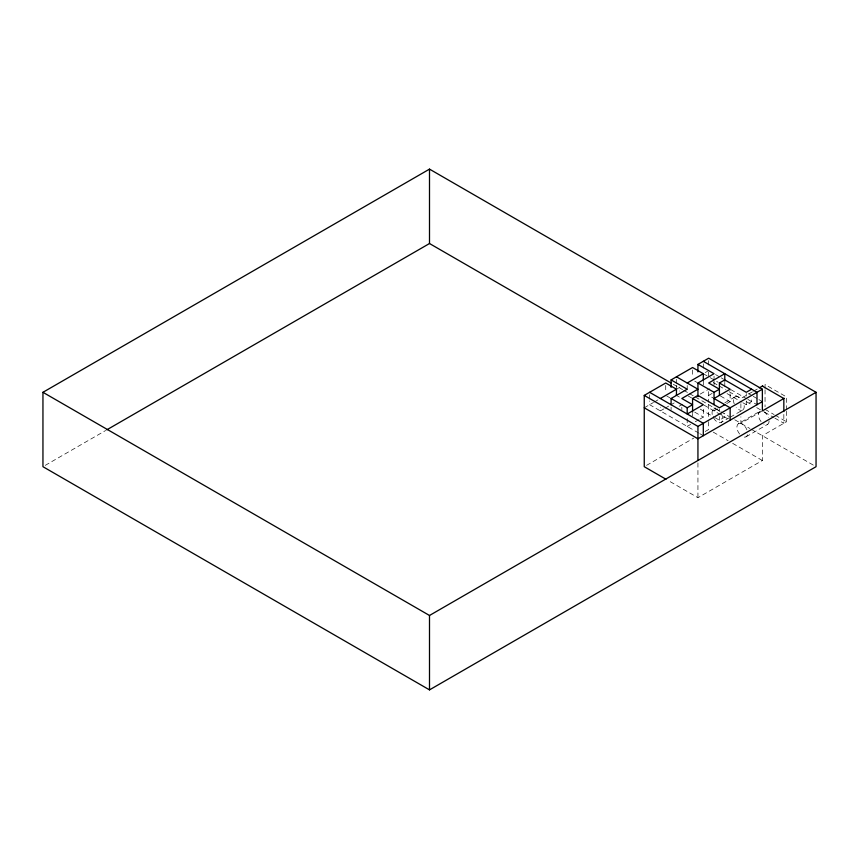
<?xml version="1.0" encoding="UTF-8"?>
<svg xmlns="http://www.w3.org/2000/svg" width="859" height="859" viewBox="0 0 859 859"><rect width="100%" height="100%" fill="white"/><g stroke="black" fill="none" stroke-linecap="round" stroke-linejoin="round"><path stroke-width="0.64" stroke-dasharray="4.29 3.22" d="M45.269 465.353L105.636 430.509M644.25 407.8L653.452 402.484M654.225 402.044L659.207 399.167M679.909 387.216L676.462 389.202L679.684 391.06M705.228 372.602L707.601 371.228M663.803 408.905L660.356 410.903L660.356 407.187M664.963 408.25L669.558 405.588M670.707 404.922L674.165 402.935M679.147 406.253L682.594 404.256M700.235 394.077L709.437 388.762M712.122 393.411L708.675 395.408L712.97 397.889M713.614 409.281L715.869 407.971M724.91 402.753L735.089 396.879M690.647 424.41L687.2 426.397L687.2 416.486M695.253 421.748L698.7 419.761M699.86 419.095L703.306 417.098L703.306 407.187M717.49 408.905L714.044 410.903L714.044 407.187M726.703 403.59L730.15 401.604L730.15 390.448M752.387 391.865L740.887 398.501L727.079 390.534M753.547 391.199L758.143 388.536M714.892 417.592L719.413 420.201L724.781 417.098L724.781 413.383M742.863 402.742L746.256 404.707L751.625 401.604L751.625 397.889M646.548 465.363L693.718 438.133M705.228 431.497L708.675 429.5L708.675 419.063M713.614 418.043A7.591 4.381 60 0 0 721.206 422.424L729.119 417.861M730.247 417.206L742.681 410.033A7.591 4.381 60 0 0 743.529 403.043M739.588 434.031A7.591 4.381 60 0 1 738.482 423.637L759.957 411.236M761.6 411.343L740.887 423.304L740.887 416.776M746.074 436.791L767.549 424.389M786.522 411.311L786.522 421.748L762.362 435.696L762.362 460.499L697.938 497.694L668.238 480.546M715.526 374.567L720.1 377.198M721.238 377.863L723.525 379.184M748.651 393.69L752.087 395.666M753.225 396.332L757.788 398.963M758.937 399.628L762.362 401.604M703.306 373.708L709.019 377.004M710.157 377.659L718.156 382.276M730.719 389.535L746.718 398.769M747.856 399.424L756.994 404.707M765.047 409.356L774.088 414.575M775.215 415.23L786.522 421.748M713.281 382.566L717.877 385.219M719.026 385.884L725.93 389.868M746.535 401.765L752.194 405.029M756.715 407.638L761.235 410.248M764.628 412.213L773.669 417.431M774.797 418.075L783.837 423.304L783.837 412.857M727.047 393.605L741.736 402.087M694.716 381.149L696.864 382.384M720.486 396.02L730.15 401.604M673.273 384.263L682.561 389.621M683.721 390.297L688.36 392.971M689.519 393.647L694.169 396.321M695.328 396.998L720.175 411.343M720.862 411.74L729.388 416.658M734.789 419.783L749.928 428.523M751.045 429.167L813.731 465.353M688.317 396.053L691.678 397.985M703.972 405.094L730.15 420.201M675.7 394.957L680.296 397.62M700.203 409.109L713.765 416.937M666.799 396.02L670.02 397.889M694.716 412.137L703.306 417.098M713.249 432.141L728.099 440.71M732.663 443.351L762.362 460.499M698.732 433.065L649.619 404.707L649.619 400.981M699.86 433.709L703.306 435.696M786.522 410.001L786.522 396.955L765.047 384.553L765.047 388.472M765.047 389.771L765.047 406.747M746.256 393.54L746.256 396.02M746.256 400.981L746.256 404.707M740.887 403.719L740.887 411.558M724.781 382.384L724.781 387.345M719.413 409.045L719.413 411.525M719.413 416.486L719.413 420.201M714.044 376.188L714.044 379.903M714.044 381.149L714.044 384.864M708.675 360.683L708.675 365.644M708.675 371.936L708.675 377.251M708.675 391.65L708.675 402.098M708.675 404.707L708.675 417.753M703.306 363.786L703.306 368.747M703.306 381.149L703.306 384.864M697.938 462.894L697.938 497.694M692.569 369.982L692.569 377.423M692.569 413.383L692.569 415.863M687.2 385.487L687.2 392.928M681.831 407.187L681.831 409.657M676.462 379.281L676.462 384.241M676.462 385.487L676.462 387.967M671.094 407.187L671.094 409.657M665.725 385.487L665.725 392.928M649.619 394.786L649.619 399.746M769.116 420.91A7.591 4.381 60 0 1 763.748 424.013M761.063 421.629A7.591 4.381 60 0 1 761.063 410.892M763.748 411.611A7.591 4.381 60 0 1 768.397 417.399M747.459 434.804A7.591 4.381 60 0 1 743.669 437.006M738.482 423.637A7.591 4.381 60 0 1 746.922 429.801M742.681 410.033A7.591 4.381 60 0 1 736.195 407.273M734.23 403.87A7.591 4.381 60 0 1 734.617 397.223A7.591 4.381 60 0 1 740.275 398.265M721.206 413.662A7.591 4.381 60 0 1 721.206 422.424M712.218 414.457A7.591 4.381 60 0 1 714.14 409.045A7.591 4.381 60 0 1 720.089 412.03"/><path stroke-width="1.29" d="M42.95 392.305L429.5 169.126L816.05 392.305L816.05 466.695L429.5 689.874L42.95 466.695L42.95 392.305L429.5 615.474L816.05 392.305M106.795 429.833L429.5 243.526L670.943 382.921M665.95 479.225L644.25 466.695L644.25 395.408L665.725 383.007L676.462 389.202L676.462 395.408M671.094 387.345L671.094 379.903L692.569 367.512L703.306 373.708L703.306 379.903M697.938 371.85L697.938 364.409L708.675 358.203L762.362 389.202L762.362 410.903L784.224 398.286M660.356 398.501L676.462 389.202M687.2 383.007L703.306 373.708M671.094 404.707L671.094 398.501L687.2 389.202L671.094 379.903M697.938 396.643L697.938 383.007L714.044 373.708L697.938 364.409M692.569 412.137L692.569 398.501L697.938 395.408L719.413 407.8L724.781 404.707M719.413 395.408L719.413 383.007L724.781 379.903L746.256 392.305L751.625 389.202M671.094 398.501L687.2 407.8L692.569 404.707L681.831 398.501L697.938 389.202L676.462 376.811M697.938 383.007L714.044 392.305L719.413 389.202L708.675 383.007L724.781 373.708L724.781 381.149M759.292 387.881L762.749 385.884M644.25 395.408L697.938 426.397L762.362 389.202M762.362 401.604L697.938 438.799L644.25 407.8M762.362 386.11L783.837 398.501L783.837 411.558M703.306 361.306L756.994 392.305L756.994 404.707M719.413 383.007L730.15 389.202L714.044 398.501L730.15 407.8L730.15 420.201M692.569 398.501L703.306 404.707L687.2 414.006L687.2 407.8M649.619 392.305L703.306 423.304L703.306 435.696M714.044 392.305L714.044 404.707M697.938 426.397L697.938 460.209M429.5 169.126L429.5 243.526M429.5 615.474L429.5 689.874"/></g></svg>
